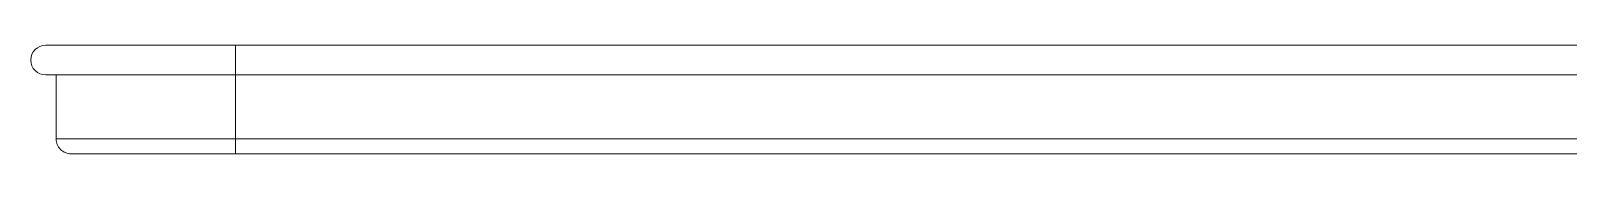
# Model space of a CAD drawing. Header units: millimetres. Extents: x 1920 to 4820, y 310 to 2320.
# Drawn here: x 4274.1 to 4377, y 1285.9 to 1293.2 of the extents above; entities that cross this region are included whole.
import ezdxf

# ---------------------------------------------------------------- set-up
doc = ezdxf.new("R2010")
doc.units = ezdxf.units.MM
doc.layers.add('core', color=7, linetype='Continuous', lineweight=20)

msp = doc.modelspace()

# ---------------------------------------------------------------- linework, layer by layer
at = {"layer": 'core'}
for p, q in [((4287.785, 1293.214), (4275.085, 1293.214)), ((4418.385, 1293.214), (4287.785, 1293.214)), ((4287.785, 1292.214), (4287.785, 1293.214)), ((4287.785, 1292.214), (4287.785, 1291.214)), ((4275.085, 1291.214), (4287.785, 1291.214)), ((4275.785, 1286.914), (4275.785, 1291.214)), ((4287.785, 1291.214), (4287.785, 1286.914)), ((4287.785, 1291.214), (4418.385, 1291.214)), ((4275.785, 1286.914), (4287.785, 1286.914)), ((4287.785, 1286.914), (4434.385, 1286.914)), ((4287.785, 1286.914), (4287.785, 1285.914)), ((4276.785, 1285.914), (4287.785, 1285.914)), ((4434.385, 1285.914), (4287.785, 1285.914))]:
    msp.add_line(p, q, dxfattribs=at)
for centre, start, end in [((4275.085, 1292.214), 90.00002, 180), ((4275.085, 1292.214), 180, 269.99832), ((4276.785, 1286.914), 180, 270.00007)]:
    msp.add_arc(centre, 1, start, end, dxfattribs=at)

doc.saveas('drawing.dxf')
